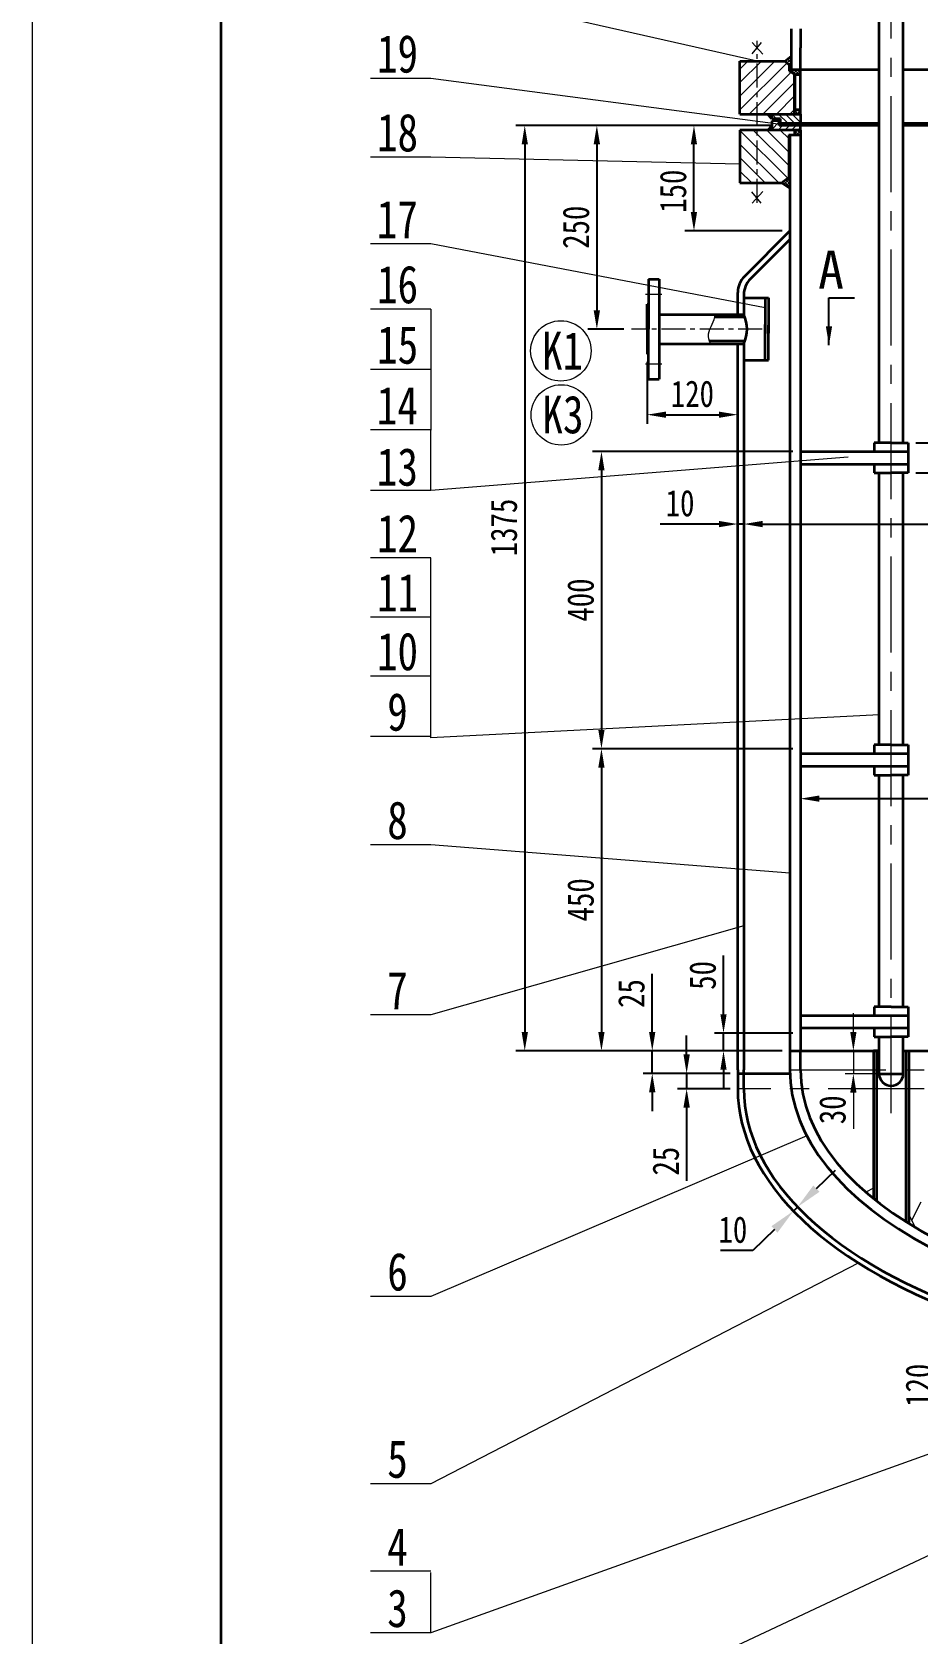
# Model space of a CAD drawing. Header units: millimetres. Extents: x 10132 to 16072, y 1336 to 9746.
# Drawn here: x 10132 to 11304, y 5728 to 7849 of the extents above; entities that cross this region are included whole.
import ezdxf

# ---------------------------------------------------------------- set-up
doc = ezdxf.new("R2010")
doc.units = ezdxf.units.MM
doc.linetypes.add('CENTER', pattern=[50.8, 31.75, -6.35, 6.35, -6.35])
doc.layers.get('DEFPOINTS').update_dxf_attribs({"lineweight": 18})
for name, color, linetype, lineweight in [('点划线', 1, 'CENTER', 15), ('粗实线', 4, 'Continuous', 35), ('细实线', 7, 'Continuous', 18)]:
    doc.layers.add(name, color=color, linetype=linetype, lineweight=lineweight)
doc.styles.get("Standard").update_dxf_attribs({"font": 'SIMFANG.TTF', "width": 0.8, "height": 35})
doc.dimstyles.new('新建', dxfattribs={"dimtxt": 40, "dimasz": 35, "dimexe": 12, "dimexo": 10, "dimgap": 10, "dimtad": 1, "dimtoh": 1, "dimdec": 4, "dimdsep": 46, "dimlunit": 6, "dimtxsty": 'Standard', "dimcen": 1, "dimadec": 0, "dimazin": 0, "dimtfac": 1, "dimtdec": 4, "dimtmove": 0, "dimatfit": 0, "dimfxl": 0, "dimtolj": 1, "dimtzin": 0, "dimarcsym": 0})
doc.dimstyles.new('机械标注', dxfattribs={"dimtxt": 35, "dimasz": 25, "dimexe": 12, "dimexo": 10, "dimgap": 10, "dimtad": 1, "dimdec": 1, "dimdsep": 46, "dimtxsty": 'Standard', "dimcen": 2.5, "dimadec": 0, "dimazin": 0, "dimtfac": 1, "dimtdec": 1, "dimtmove": 0, "dimatfit": 3, "dimfxl": 0, "dimarcsym": 0})
doc.dimstyles.new('角度标注', dxfattribs={"dimtxt": 35, "dimasz": 25, "dimexe": 12, "dimexo": 10, "dimgap": 10, "dimtad": 1, "dimtih": 1, "dimtoh": 1, "dimdec": 4, "dimdsep": 46, "dimlunit": 6, "dimtxsty": 'Standard', "dimcen": 1, "dimadec": 0, "dimazin": 0, "dimtfac": 1, "dimtdec": 4, "dimtmove": 0, "dimatfit": 0, "dimfxl": 0, "dimtolj": 1, "dimtzin": 0, "dimarcsym": 0})

# ---------------------------------------------------------------- blocks, each defined once
blk = doc.blocks.new('*D22')
at = {"layer": 'DEFPOINTS', "color": 0}
for p in [(11475.3, 6117.2), (11332.6, 5997.3), (11443.5, 5997.3)]:
    blk.add_point(p, dxfattribs=at)
at = {"layer": '细实线', "color": 0, "lineweight": -2}
for p, q in [((11465.3, 6117.2), (11320.6, 6117.2)), ((11332.6, 6092.2), (11332.6, 6022.3)), ((11433.5, 5997.3), (11320.6, 5997.3))]:
    blk.add_line(p, q, dxfattribs=at)
at = {"layer": '细实线', "color": 0}
for points in [[(11328.4, 6092.2), (11336.8, 6092.2), (11332.6, 6117.2)], [(11328.4, 6022.3), (11336.8, 6022.3), (11332.6, 5997.3)]]:
    blk.add_solid(points, dxfattribs=at)
at = {"layer": '细实线', "color": 0, "insert": (11305.1, 6057.3), "char_height": 35, "attachment_point": 5, "rotation": 90}
blk.add_mtext('120', dxfattribs=at)
blk = doc.blocks.new('*D24')
at = {"layer": 'DEFPOINTS', "color": 0}
for p in [(11134.4, 6499.9), (10952.3, 6470.2), (11065.4, 6470.2)]:
    blk.add_point(p, dxfattribs=at)
at = {"layer": '细实线', "color": 0, "lineweight": -2}
for p, q in [((10952.3, 6524.9), (10952.3, 6602)), ((11124.4, 6499.9), (10940.3, 6499.9)), ((10952.3, 6470.2), (10952.3, 6499.9)), ((11055.4, 6470.2), (10940.3, 6470.2)), ((10952.3, 6445.2), (10952.3, 6420.2))]:
    blk.add_line(p, q, dxfattribs=at)
at = {"layer": '细实线', "color": 0}
for points in [[(10948.1, 6524.9), (10956.4, 6524.9), (10952.3, 6499.9)], [(10948.1, 6445.2), (10956.4, 6445.2), (10952.3, 6470.2)]]:
    blk.add_solid(points, dxfattribs=at)
at = {"layer": '细实线', "color": 0, "insert": (10924.8, 6575.9), "char_height": 35, "attachment_point": 5, "rotation": 90}
blk.add_mtext('25', dxfattribs=at)
blk = doc.blocks.new('*D25')
at = {"layer": 'DEFPOINTS', "color": 0}
for p in [(11065.4, 6470.2), (10997.8, 6449.9), (11065.4, 6449.9)]:
    blk.add_point(p, dxfattribs=at)
at = {"layer": '细实线', "color": 0, "lineweight": -2}
for p, q in [((10997.8, 6495.2), (10997.8, 6520.2)), ((11055.4, 6470.2), (10985.8, 6470.2)), ((10997.8, 6470.2), (10997.8, 6449.9)), ((11055.4, 6449.9), (10985.8, 6449.9)), ((10997.8, 6424.9), (10997.8, 6328))]:
    blk.add_line(p, q, dxfattribs=at)
at = {"layer": '细实线', "color": 0}
for points in [[(10993.6, 6495.2), (11002, 6495.2), (10997.8, 6470.2)], [(10993.6, 6424.9), (11002, 6424.9), (10997.8, 6449.9)]]:
    blk.add_solid(points, dxfattribs=at)
at = {"layer": '细实线', "color": 0, "insert": (10970.3, 6354), "char_height": 35, "attachment_point": 5, "rotation": 90}
blk.add_mtext('25', dxfattribs=at)
blk = doc.blocks.new('*D26')
at = {"layer": 'DEFPOINTS', "color": 0}
for p in [(11120.4, 7724.9), (10783.6, 6499.9), (11134.4, 6499.9)]:
    blk.add_point(p, dxfattribs=at)
at = {"layer": '细实线', "color": 0, "lineweight": -2}
for p, q in [((11110.4, 7724.9), (10771.6, 7724.9)), ((10783.6, 7699.9), (10783.6, 6524.9)), ((11124.4, 6499.9), (10771.6, 6499.9))]:
    blk.add_line(p, q, dxfattribs=at)
at = {"layer": '细实线', "color": 0}
for points in [[(10779.5, 7699.9), (10787.8, 7699.9), (10783.6, 7724.9)], [(10779.5, 6524.9), (10787.8, 6524.9), (10783.6, 6499.9)]]:
    blk.add_solid(points, dxfattribs=at)
at = {"layer": '细实线', "color": 0, "insert": (10756.1, 7192.8), "char_height": 35, "attachment_point": 5, "rotation": 90}
blk.add_mtext('1375', dxfattribs=at)
blk = doc.blocks.new('*D27')
at = {"layer": 'DEFPOINTS', "color": 0}
for p in [(11148.4, 6863.8), (12448.4, 6869.3), (11148.4, 6833.8)]:
    blk.add_point(p, dxfattribs=at)
at = {"layer": '细实线', "color": 0, "lineweight": -2}
for p, q in [((11148.4, 6853.8), (11148.4, 6821.8)), ((12448.4, 6859.3), (12448.4, 6821.8)), ((12423.4, 6833.8), (11173.4, 6833.8))]:
    blk.add_line(p, q, dxfattribs=at)
at = {"layer": '细实线', "color": 0}
for points in [[(11173.4, 6838), (11173.4, 6829.7), (11148.4, 6833.8)], [(12423.4, 6838), (12423.4, 6829.7), (12448.4, 6833.8)]]:
    blk.add_solid(points, dxfattribs=at)
at = {"layer": '细实线', "color": 0, "insert": (11627.7, 6864), "char_height": 35, "attachment_point": 5}
blk.add_mtext('φ1200', dxfattribs=at)
blk = doc.blocks.new('*D28')
at = {"layer": 'DEFPOINTS', "color": 0}
for p in [(11073.4, 7189.3), (12523.4, 7202.9), (12523.4, 7197.3)]:
    blk.add_point(p, dxfattribs=at)
at = {"layer": '细实线', "color": 0, "lineweight": -2}
for p, q in [((11073.4, 7199.3), (11073.4, 7209.3)), ((11098.4, 7197.3), (12498.4, 7197.3)), ((12523.4, 7192.9), (12523.4, 7185.3))]:
    blk.add_line(p, q, dxfattribs=at)
at = {"layer": '细实线', "color": 0}
for points in [[(11098.4, 7201.5), (11098.4, 7193.1), (11073.4, 7197.3)], [(12498.4, 7201.5), (12498.4, 7193.1), (12523.4, 7197.3)]]:
    blk.add_solid(points, dxfattribs=at)
at = {"layer": '细实线', "color": 0, "insert": (11626.6, 7227.4), "char_height": 35, "attachment_point": 5}
blk.add_mtext('φ1300', dxfattribs=at)
blk = doc.blocks.new('*D29')
at = {"layer": 'DEFPOINTS', "color": 0}
for p in [(11065.4, 7235), (11065.4, 7197.3), (11073.4, 7205.7)]:
    blk.add_point(p, dxfattribs=at)
at = {"layer": '细实线', "color": 0, "lineweight": -2}
for p, q in [((11065.4, 7225), (11065.4, 7185.3)), ((11040.4, 7197.3), (10962.9, 7197.3)), ((11073.4, 7197.3), (11065.4, 7197.3)), ((11073.4, 7195.7), (11073.4, 7185.3)), ((11098.4, 7197.3), (11123.4, 7197.3))]:
    blk.add_line(p, q, dxfattribs=at)
at = {"layer": '细实线', "color": 0}
for points in [[(11040.4, 7201.5), (11040.4, 7193.1), (11065.4, 7197.3)], [(11098.4, 7201.5), (11098.4, 7193.1), (11073.4, 7197.3)]]:
    blk.add_solid(points, dxfattribs=at)
at = {"layer": '细实线', "color": 0, "insert": (10989.1, 7224.8), "char_height": 35, "attachment_point": 5}
blk.add_mtext('10', dxfattribs=at)
blk = doc.blocks.new('*D31')
at = {"layer": 'DEFPOINTS', "color": 0}
for p in [(11290.9, 7304.9), (11290.9, 7264.9), (11431.1, 7264.9)]:
    blk.add_point(p, dxfattribs=at)
at = {"layer": '细实线', "color": 0, "lineweight": -2}
for p, q in [((11431.1, 7329.9), (11431.1, 7441.7)), ((11300.9, 7304.9), (11443.1, 7304.9)), ((11431.1, 7264.9), (11431.1, 7304.9)), ((11300.9, 7264.9), (11443.1, 7264.9)), ((11431.1, 7239.9), (11431.1, 7214.9))]:
    blk.add_line(p, q, dxfattribs=at)
at = {"layer": '细实线', "color": 0}
for points in [[(11426.9, 7329.9), (11435.3, 7329.9), (11431.1, 7304.9)], [(11426.9, 7239.9), (11435.3, 7239.9), (11431.1, 7264.9)]]:
    blk.add_solid(points, dxfattribs=at)
at = {"layer": '细实线', "color": 0, "insert": (11403.6, 7414.9), "char_height": 35, "attachment_point": 5, "rotation": 90}
blk.add_mtext('40', dxfattribs=at)
blk = doc.blocks.new('*D40')
at = {"layer": 'DEFPOINTS', "color": 0}
for p in [(11139.1, 6288), (11140.7, 6286.4), (11146.1, 6291.7)]:
    blk.add_point(p, dxfattribs=at)
at = {"layer": '细实线', "color": 0, "lineweight": -2}
for p, q in [((11169.6, 6317.7), (11194.7, 6342.1)), ((11139.1, 6298.8), (11136.2, 6301.9)), ((11133.7, 6293.5), (11130.7, 6296.6)), ((11144.5, 6293.3), (11139.1, 6288)), ((11114, 6263.6), (11085.3, 6235.6)), ((11085.3, 6235.6), (11042.7, 6235.6))]:
    blk.add_line(p, q, dxfattribs=at)
at = {"layer": '细实线', "color": 0}
for points in [[(11165.5, 6321.9), (11173.7, 6313.5), (11144.5, 6293.3)], [(11109.9, 6267.8), (11118.1, 6259.4), (11139.1, 6288)]]:
    blk.add_solid(points, dxfattribs=at)
at = {"layer": '细实线', "color": 0, "insert": (11059, 6263.1), "char_height": 35, "attachment_point": 5}
blk.add_mtext('\\A1;10', dxfattribs=at)
blk = doc.blocks.new('*D50')
at = {"layer": 'DEFPOINTS', "color": 0}
for p in [(11120.4, 7725), (10879, 7455.3), (10924.8, 7455.3)]:
    blk.add_point(p, dxfattribs=at)
at = {"layer": '细实线', "color": 0, "lineweight": -2}
for p, q in [((11110.4, 7725), (10867, 7725)), ((10879, 7700), (10879, 7480.3)), ((10914.8, 7455.3), (10867, 7455.3))]:
    blk.add_line(p, q, dxfattribs=at)
at = {"layer": '细实线', "color": 0}
for points in [[(10874.8, 7700), (10883.2, 7700), (10879, 7725)], [(10874.8, 7480.3), (10883.2, 7480.3), (10879, 7455.3)]]:
    blk.add_solid(points, dxfattribs=at)
at = {"layer": '细实线', "color": 0, "insert": (10851.5, 7590.2), "char_height": 35, "attachment_point": 5, "rotation": 90}
blk.add_mtext('250', dxfattribs=at)
blk = doc.blocks.new('*D51')
at = {"layer": 'DEFPOINTS', "color": 0}
for p in [(11007.5, 7724.9), (11120.4, 7724.9), (11134.4, 7585.3)]:
    blk.add_point(p, dxfattribs=at)
at = {"layer": '细实线', "color": 0, "lineweight": -2}
for p, q in [((11110.4, 7724.9), (10995.5, 7724.9)), ((11007.5, 7610.3), (11007.5, 7699.9)), ((11124.4, 7585.3), (10995.5, 7585.3))]:
    blk.add_line(p, q, dxfattribs=at)
at = {"layer": '细实线', "color": 0}
for points in [[(11003.3, 7699.9), (11011.6, 7699.9), (11007.5, 7724.9)], [(11003.3, 7610.3), (11011.6, 7610.3), (11007.5, 7585.3)]]:
    blk.add_solid(points, dxfattribs=at)
at = {"layer": '细实线', "color": 0, "insert": (10980, 7637.9), "char_height": 35, "attachment_point": 5, "rotation": 90}
blk.add_mtext('150', dxfattribs=at)
blk = doc.blocks.new('*D55')
at = {"layer": 'DEFPOINTS', "color": 0}
for p in [(11148.4, 7293.4), (10885.1, 6899.9), (11148.4, 6899.9)]:
    blk.add_point(p, dxfattribs=at)
at = {"layer": '细实线', "color": 0, "lineweight": -2}
for p, q in [((11138.4, 7293.4), (10873.1, 7293.4)), ((10885.1, 7268.4), (10885.1, 6924.9)), ((11138.4, 6899.9), (10873.1, 6899.9))]:
    blk.add_line(p, q, dxfattribs=at)
at = {"layer": '细实线', "color": 0}
for points in [[(10880.9, 7268.4), (10889.2, 7268.4), (10885.1, 7293.4)], [(10880.9, 6924.9), (10889.2, 6924.9), (10885.1, 6899.9)]]:
    blk.add_solid(points, dxfattribs=at)
at = {"layer": '细实线', "color": 0, "insert": (10857.6, 7096.7), "char_height": 35, "attachment_point": 5, "rotation": 90}
blk.add_mtext('400', dxfattribs=at)
blk = doc.blocks.new('*D56')
at = {"layer": 'DEFPOINTS', "color": 0}
for p in [(11148.4, 6899.9), (10885.1, 6499.9), (11134.4, 6499.9)]:
    blk.add_point(p, dxfattribs=at)
at = {"layer": '细实线', "color": 0, "lineweight": -2}
for p, q in [((11138.4, 6899.9), (10873.1, 6899.9)), ((10885.1, 6874.9), (10885.1, 6524.9)), ((11124.4, 6499.9), (10873.1, 6499.9))]:
    blk.add_line(p, q, dxfattribs=at)
at = {"layer": '细实线', "color": 0}
for points in [[(10880.9, 6874.9), (10889.2, 6874.9), (10885.1, 6899.9)], [(10880.9, 6524.9), (10889.2, 6524.9), (10885.1, 6499.9)]]:
    blk.add_solid(points, dxfattribs=at)
at = {"layer": '细实线', "color": 0, "insert": (10857.6, 6699.9), "char_height": 35, "attachment_point": 5, "rotation": 90}
blk.add_mtext('450', dxfattribs=at)
blk = doc.blocks.new('*D65')
at = {"layer": 'DEFPOINTS', "color": 0}
for p in [(11046.6, 6523.5), (11148.4, 6523.5), (11134.4, 6499.9)]:
    blk.add_point(p, dxfattribs=at)
at = {"layer": '细实线', "color": 0, "lineweight": -2}
for p, q in [((11046.6, 6548.5), (11046.6, 6626.4)), ((11138.4, 6523.5), (11034.6, 6523.5)), ((11046.6, 6499.9), (11046.6, 6523.5)), ((11124.4, 6499.9), (11034.6, 6499.9)), ((11046.6, 6474.9), (11046.6, 6449.9))]:
    blk.add_line(p, q, dxfattribs=at)
at = {"layer": '细实线', "color": 0}
for points in [[(11042.4, 6548.5), (11050.7, 6548.5), (11046.6, 6523.5)], [(11042.4, 6474.9), (11050.7, 6474.9), (11046.6, 6499.9)]]:
    blk.add_solid(points, dxfattribs=at)
at = {"layer": '细实线', "color": 0, "insert": (11019.1, 6599.9), "char_height": 35, "attachment_point": 5, "rotation": 90}
blk.add_mtext('50', dxfattribs=at)
blk = doc.blocks.new('*D85')
at = {"layer": 'DEFPOINTS', "color": 0}
for p in [(10945.4, 7422.2), (11065.4, 7422.2), (11065.4, 7342.1)]:
    blk.add_point(p, dxfattribs=at)
at = {"layer": '细实线', "color": 0, "lineweight": -2}
for p, q in [((10945.4, 7412.2), (10945.4, 7330.1)), ((11065.4, 7412.2), (11065.4, 7330.1)), ((10970.4, 7342.1), (11040.4, 7342.1))]:
    blk.add_line(p, q, dxfattribs=at)
at = {"layer": '细实线', "color": 0}
for points in [[(10970.4, 7346.2), (10970.4, 7337.9), (10945.4, 7342.1)], [(11040.4, 7346.2), (11040.4, 7337.9), (11065.4, 7342.1)]]:
    blk.add_solid(points, dxfattribs=at)
at = {"layer": '细实线', "color": 0, "insert": (11005.4, 7369.6), "char_height": 35, "attachment_point": 5}
blk.add_mtext('120', dxfattribs=at)

msp = doc.modelspace()

# ---------------------------------------------------------------- hatches: boundary and pattern name
at = {"layer": '细实线'}
h = msp.add_hatch(dxfattribs=at)
h.set_pattern_fill('ANSI31', color=256, scale=4, style=0)
h.paths.add_polyline_path([(11090.90192, 7809.90193), (11068.40192, 7809.90193), (11068.40192, 7739.90193), (11090.90192, 7739.90193)])
h.paths.add_polyline_path([(11090.90192, 7739.90193), (11140.57138, 7739.90193), (11140.57138, 7792.93496), (11133.75686, 7796.86933), (11133.75686, 7804.61929), (11127.54762, 7809.90193), (11090.90192, 7809.90193)])
h = msp.add_hatch(dxfattribs=at)
h.set_pattern_fill('ANSI37', color=256, style=0)
h.paths.add_polyline_path([(11127.54762, 7809.90193), (11133.75686, 7804.61929), (11136.40192, 7804.61929), (11136.40192, 7817.15622)])
h.paths.add_polyline_path([(11141.59975, 7792.34123), (11148.40192, 7792.34123), (11148.40192, 7799.19289), (11133.75686, 7799.19289), (11133.75686, 7796.86933)])
h.paths.add_polyline_path([(11148.40192, 7739.90193), (11148.40192, 7746.18244), (11140.57138, 7746.18244), (11140.57138, 7739.90193)])
h = msp.add_hatch(dxfattribs=at)
h.set_pattern_fill('ANSI37', color=256, scale=0.6, style=0)
h.paths.add_polyline_path([(11104.90898, 7739.90193), (11110.40192, 7739.90193), (11110.40192, 7733.90193)])
h.paths.add_polyline_path([(11110.40192, 7724.61655), (11110.40192, 7718.90193), (11105.03466, 7718.90193)])
h = msp.add_hatch(dxfattribs=at)
h.set_pattern_fill('ANSI31', color=256, scale=2, angle=90, style=0)
h.set_pattern_definition([(135, (6926.892, -289.576), (-4.490128, -4.490128), [])])
h.paths.add_polyline_path([(11148.40192, 7739.90193), (11110.40192, 7739.90193), (11110.40192, 7733.90193), (11121.90192, 7733.90193), (11121.90192, 7727.90193), (11148.40192, 7727.90193)])
h = msp.add_hatch(dxfattribs=at)
h.set_pattern_fill('ANSI31', color=256, scale=4, angle=90, style=0)
h.paths.add_polyline_path([(11132.90193, 7712.4993), (11141.06661, 7712.4993), (11141.06661, 7718.90193), (11090.90192, 7718.90193), (11090.90192, 7648.90193), (11123.2284, 7648.90193), (11132.90193, 7656.69165)])
h.paths.add_polyline_path([(11090.90192, 7718.90193), (11068.40192, 7718.90193), (11068.40192, 7648.90193), (11090.90192, 7648.90193)])
h = msp.add_hatch(dxfattribs=at)
h.set_pattern_fill('ANSI31', color=256, scale=2, style=0)
h.set_pattern_definition([(45, (6926.892, -289.576), (-4.490128, 4.490128), [])])
h.paths.add_polyline_path([(11148.40192, 7724.90193), (11120.40192, 7724.90193), (11120.40192, 7730.90193), (11110.40192, 7730.90193), (11110.40192, 7718.90193), (11148.40192, 7718.90193)])
h = msp.add_hatch(dxfattribs=at)
h.set_pattern_fill('ANSI37', color=256, scale=0.5, style=0)
h.set_pattern_definition([(45, (6926.8922, -289.5758), (-1.12253202, 1.12253202), []), (135, (6926.8922, -289.5758), (-1.12253202, -1.12253202), [])])
h.paths.add_polyline_path([(11148.40192, 7727.90193), (11120.40192, 7727.90193), (11120.40192, 7724.90193), (11148.40192, 7724.90193)])
h = msp.add_hatch(dxfattribs=at)
h.set_pattern_fill('ANSI37', color=256, angle=90, style=0)
h.paths.add_polyline_path([(11148.40192, 7718.90193), (11141.06661, 7718.90193), (11141.06661, 7712.4993), (11148.40192, 7712.4993)])
h.paths.add_polyline_path([(11134.40192, 7656.69165), (11132.90193, 7656.69165), (11123.2284, 7648.90193), (11134.40192, 7641.50556), (11134.40192, 7648.90193)])

# ---------------------------------------------------------------- linework, layer by layer
at = {"layer": '点划线', "ltscale": 4}
for p, q in [((11268.40192, 6417.5993), (11268.40192, 8281.3722)), ((11134.40192, 6474.90193), (12462.40192, 6474.90193)), ((12531.40192, 6449.90193), (11065.40192, 6449.90193))]:
    msp.add_line(p, q, dxfattribs=at)
at = {"layer": '点划线'}
for p, q in [((11090.90192, 7622.59045), (11090.90192, 7837.1758)), ((10943.51381, 7501.46622), (10965.00162, 7501.46622)), ((11097.76175, 7455.34625), (10924.81805, 7455.34625)), ((10943.51381, 7409.22627), (10965.00162, 7409.22627))]:
    msp.add_line(p, q, dxfattribs=at)
at = {"layer": '粗实线'}
for p, q in [((11252.40192, 7304.90193), (11252.40192, 8092.28613)), ((11284.40192, 7304.90193), (11284.40192, 8085.22011)), ((11136.40192, 7799.19289), (11136.40192, 7852.90193)), ((11148.40192, 7852.90193), (11148.40192, 7827.90193)), ((11148.40192, 7739.90193), (11148.40192, 7827.90193)), ((11068.40192, 7809.90193), (11127.54762, 7809.90193)), ((11068.40192, 7739.90193), (11068.40192, 7809.90193)), ((11127.54762, 7809.90193), (11136.40192, 7817.15622)), ((11133.75686, 7804.61929), (11127.54762, 7809.90193)), ((11133.75686, 7796.86933), (11133.75686, 7804.61929)), ((11133.75686, 7804.61929), (11136.40192, 7804.61929)), ((11133.75686, 7799.19289), (11148.40192, 7799.19289)), ((11141.59975, 7792.34123), (11133.75686, 7796.86933)), ((11140.57138, 7739.90193), (11140.57138, 7792.93496)), ((11141.59975, 7746.18244), (11141.59975, 7792.34123)), ((11141.59975, 7792.34123), (11148.40192, 7792.34123)), ((11148.40192, 7799.19289), (11252.40192, 7799.19289)), ((11284.40192, 7799.19289), (11758.40192, 7799.19289)), ((11068.40192, 7739.90193), (11148.40192, 7739.90193)), ((11110.40192, 7733.90193), (11104.90898, 7739.90193)), ((11110.40192, 7733.90193), (11110.40192, 7739.90193)), ((11134.40192, 7739.90193), (11136.40192, 7739.90193)), ((11140.57138, 7746.18244), (11148.40192, 7746.18244)), ((11148.40192, 7739.90193), (11148.40192, 7727.90193)), ((11148.40192, 7718.90193), (11068.40192, 7718.90193)), ((11068.40192, 7718.90193), (11068.40192, 7648.90193)), ((11110.40192, 7724.61655), (11105.03466, 7718.90193)), ((11121.90192, 7733.90193), (11110.40192, 7733.90193)), ((11110.40192, 7730.90193), (11110.40192, 7718.90193)), ((11120.40192, 7730.90193), (11110.40192, 7730.90193)), ((11120.40192, 7724.90193), (11120.40192, 7730.90193)), ((11120.40192, 7727.90193), (11121.90192, 7727.90193)), ((11120.40192, 7727.90193), (11148.40192, 7727.90193)), ((11120.40192, 7724.90193), (11120.40192, 7727.90193)), ((11148.40192, 7724.90193), (11120.40192, 7724.90193)), ((11121.90192, 7727.90193), (11121.90192, 7733.90193)), ((11141.06661, 7712.4993), (11141.06661, 7718.90193)), ((11148.40192, 7727.90193), (11148.40192, 7724.90193)), ((11148.40192, 7727.90193), (11252.40192, 7727.90193)), ((11148.40192, 7718.90193), (11148.40192, 7724.90193)), ((11252.40192, 7724.90193), (11148.40192, 7724.90193)), ((11148.40192, 7718.90193), (11148.40192, 7502.89459)), ((11284.40192, 7727.90193), (11758.40192, 7727.90193)), ((11758.40192, 7724.90193), (11284.40192, 7724.90193)), ((11132.90193, 7712.4993), (11148.40192, 7712.4993)), ((11132.90193, 7712.4993), (11132.90193, 7656.69165)), ((11134.40192, 7712.4993), (11134.40192, 7496.7488)), ((11123.2284, 7648.90193), (11132.90193, 7656.69165)), ((11132.90193, 7656.69165), (11134.40192, 7656.69165)), ((11068.40192, 7648.90193), (11123.2284, 7648.90193)), ((11134.40192, 7641.50556), (11123.2284, 7648.90193)), ((11134.40192, 7648.90193), (11134.40192, 7638.90193)), ((11134.40192, 7585.34626), (11074.18871, 7525.13306)), ((11134.40192, 7574.03255), (11082.18871, 7521.81935)), ((11134.40192, 7585.34626), (11108.47645, 7559.4208)), ((10947.40192, 7521.46622), (10961.40192, 7521.46622)), ((10947.40192, 7521.46622), (10947.40192, 7455.34625)), ((10961.40192, 7521.46622), (10961.40192, 7389.22627)), ((10945.40192, 7455.34625), (10945.40192, 7488.46622)), ((10945.40192, 7488.46622), (10947.40192, 7488.46622)), ((11065.40192, 7474.64625), (11065.40192, 7503.91985)), ((11073.40192, 7500.60614), (11073.40192, 7474.64625)), ((11073.40192, 7496.60538), (11105.99992, 7496.60538)), ((11101.49992, 7496.60538), (11101.49992, 7449.39451)), ((11105.99992, 7496.60538), (11105.99992, 7450.17117)), ((11134.40192, 7502.89459), (11134.40192, 6499.90193)), ((11148.40192, 7502.89459), (11148.40192, 6499.90193)), ((10961.40192, 7474.64625), (11073.40192, 7474.64625)), ((11074.93956, 7471.14625), (11034.97984, 7471.14625)), ((10945.40192, 7455.34625), (10945.40192, 7422.22627)), ((10947.40192, 7389.22627), (10947.40192, 7455.34625)), ((11101.49992, 7414.08711), (11101.49992, 7461.29798)), ((11105.99992, 7414.08711), (11105.99992, 7460.52132)), ((10945.40192, 7422.22627), (10947.40192, 7422.22627)), ((10961.40192, 7436.04625), (11073.40192, 7436.04625)), ((11074.93956, 7439.54625), (11027.88173, 7439.54625)), ((11065.40192, 6474.90193), (11065.40192, 7436.04625)), ((11073.40192, 7436.04625), (11073.40192, 6474.90193)), ((11073.40192, 7414.08711), (11101.49992, 7414.08711)), ((11101.49992, 7414.08711), (11105.99992, 7414.08711)), ((10947.40192, 7389.22627), (10961.40192, 7389.22627)), ((11134.40192, 7299.90193), (11134.40192, 7269.90193)), ((11245.90192, 7304.90193), (11245.90192, 7293.40223)), ((11268.40192, 7304.90193), (11245.90192, 7304.90193)), ((11268.40192, 7304.90193), (11290.90192, 7304.90193)), ((11290.90192, 7304.90193), (11290.90192, 7269.90193)), ((11148.40192, 7293.40223), (11290.90192, 7293.40223)), ((11148.40192, 7276.78027), (11290.90192, 7276.78027)), ((11245.90192, 7276.78027), (11245.90192, 7269.90193)), ((11245.90192, 7269.90193), (11245.90192, 7264.90193)), ((11245.90192, 7264.90193), (11268.40192, 7264.90193)), ((11252.40192, 6918.92349), (11252.40192, 7264.90193)), ((11290.90192, 7264.90193), (11268.40192, 7264.90193)), ((11284.40192, 6904.92349), (11284.40192, 7264.90193)), ((11290.90192, 7269.90193), (11290.90192, 7264.90193)), ((11252.40192, 6904.92349), (11252.40192, 7005.8819)), ((11134.40192, 6899.92349), (11134.40192, 6869.92349)), ((11148.40192, 6893.42378), (11290.90192, 6893.42378)), ((11268.40192, 6904.92349), (11245.90192, 6904.92349)), ((11245.90192, 6904.92349), (11245.90192, 6893.42378)), ((11268.40192, 6904.92349), (11290.90192, 6904.92349)), ((11290.90192, 6904.92349), (11290.90192, 6869.92349)), ((11148.40192, 6876.80183), (11290.90192, 6876.80183)), ((11245.90192, 6876.80183), (11245.90192, 6869.92349)), ((11245.90192, 6869.92349), (11245.90192, 6864.92349)), ((11245.90192, 6864.92349), (11268.40192, 6864.92349)), ((11252.40192, 6558.45198), (11252.40192, 6864.92349)), ((11290.90192, 6864.92349), (11268.40192, 6864.92349)), ((11284.40192, 6850.90193), (11284.40192, 6864.92349)), ((11284.40192, 6558.45198), (11284.40192, 6864.90193)), ((11290.90192, 6869.92349), (11290.90192, 6864.92349)), ((11134.40192, 6553.45198), (11134.40192, 6523.45198)), ((11245.90192, 6558.45198), (11245.90192, 6546.95227)), ((11268.40192, 6558.45198), (11245.90192, 6558.45198)), ((11268.40192, 6558.45198), (11290.90192, 6558.45198)), ((11290.90192, 6558.45198), (11290.90192, 6523.45198)), ((11148.40192, 6546.95227), (11290.90192, 6546.95227)), ((11148.40192, 6530.33032), (11290.90192, 6530.33032)), ((11245.90192, 6530.33032), (11245.90192, 6523.45198)), ((11245.90192, 6523.45198), (11245.90192, 6518.45198)), ((11245.90192, 6518.45198), (11268.40192, 6518.45198)), ((11252.40192, 6469.7049), (11252.40192, 6518.45198)), ((11290.90192, 6518.45198), (11268.40192, 6518.45198)), ((11284.40192, 6469.7049), (11284.40192, 6518.45198)), ((11284.40192, 6504.43042), (11284.40192, 6518.45198)), ((11290.90192, 6523.45198), (11290.90192, 6518.45198)), ((11134.40192, 6499.90193), (11252.40192, 6499.90193)), ((11134.40192, 6499.90193), (11134.40192, 6474.90193)), ((11148.40192, 6474.90193), (11148.40192, 6499.90193)), ((11252.40192, 6499.90193), (11244.87451, 6499.90193)), ((11244.87451, 6499.90193), (11244.87451, 6304.52925)), ((11248.88244, 6499.90193), (11248.88244, 6301.31597)), ((11284.40192, 6499.90193), (12462.40192, 6499.90193)), ((11284.40192, 6499.90193), (11291.92932, 6499.90193)), ((11287.92139, 6499.90193), (11287.92139, 6273.71195)), ((11291.92932, 6499.90193), (11291.92932, 6271.19534)), ((11065.40192, 6474.90193), (11065.40192, 6449.90193)), ((11065.40192, 6470.18781), (11134.40192, 6470.18781)), ((11073.40192, 6449.90193), (11073.40192, 6474.90193)), ((11252.40192, 6469.7049), (11284.40192, 6469.7049))]:
    msp.add_line(p, q, dxfattribs=at)
msp.add_lwpolyline([(10381.69721, 1435.97026), (15971.69721, 1435.97026), (15971.69721, 9645.97026), (10381.69721, 9645.97026)], close=True, dxfattribs=at)
for centre, radius, start, end in [((11095.40192, 7503.91985), 30, 135, 180), ((11103.40192, 7500.60614), 30, 135, 180), ((11034.22319, 7455.34625), 43.67451, 333.77448365, 26.22551635), ((11268.40192, 6469.7049), 16, 180, 0)]:
    msp.add_arc(centre, radius, start, end, dxfattribs=at)
for centre, major_axis, ratio, start_param, end_param in [((11798.40192, 6474.90193), (-664, 0), 0.5105421687, 0, 1.5278614502), ((11798.40192, 6474.90193), (-650, 0), 0.5, 0, 1.5269361119), ((11798.40192, 6449.90193), (733, 0), 0.5054570259, 3.1415926536, 4.1207325145), ((11798.40192, 6449.90193), (-725, 0), 0.5, 0, 0.9717065262)]:
    msp.add_ellipse(centre, major_axis=major_axis, ratio=ratio, start_param=start_param, end_param=end_param, dxfattribs=at)
at = {"layer": '细实线'}
for p, q in [((11090.90192, 7809.90193), (10659.46064, 7907.87204)), ((11096.54504, 7834.83049), (11084.19987, 7819.87961)), ((11084.57394, 7834.64362), (11098.41557, 7819.50588)), ((10659.46064, 7787.14785), (10579.46064, 7787.14785)), ((11121.79433, 7726.42534), (10659.46064, 7787.14785)), ((10659.46064, 7682.84098), (10579.46064, 7682.84098)), ((11068.40192, 7673.61104), (10659.46064, 7682.84098)), ((11096.54504, 7622.03628), (11084.19987, 7636.98716)), ((11084.57394, 7622.22314), (11098.41557, 7637.36089)), ((10659.28969, 7568.29836), (10579.28969, 7568.29836)), ((11101.49992, 7483.46322), (10659.46064, 7568.27916)), ((10659.46064, 7481.80265), (10579.46064, 7481.80265)), ((10659.63159, 7401.78346), (10659.63159, 7481.78346)), ((10659.63159, 7401.78346), (10579.63159, 7401.78346)), ((10659.63159, 7321.78346), (10659.63159, 7401.78346)), ((10659.28969, 7321.82185), (10579.28969, 7321.82185)), ((10659.46064, 7241.80265), (10659.46064, 7321.80265)), ((11211.44592, 7285.75446), (10659.46064, 7241.80265)), ((10659.28969, 7241.82185), (10579.28969, 7241.82185)), ((10659.46064, 7152.48556), (10579.46064, 7152.48556)), ((10659.46064, 7072.72068), (10659.46064, 7152.72068)), ((10659.46064, 7074.26238), (10579.46064, 7074.26238)), ((10659.46064, 6994.4975), (10659.46064, 7074.4975)), ((10659.46064, 6996.03919), (10579.46064, 6996.03919)), ((10659.46064, 6914.4975), (10659.46064, 6994.4975)), ((11252.40192, 6944.70849), (10659.46064, 6914.4975)), ((10659.46064, 6916.03919), (10579.46064, 6916.03919)), ((10659.46064, 6772.58687), (10579.46064, 6772.58687)), ((11134.40192, 6735.30876), (10659.46064, 6772.58687)), ((11073.40192, 6665.619), (10659.46064, 6547.57435)), ((10659.46064, 6547.57435), (10579.46064, 6547.57435)), ((11218.40663, 6524.90193), (11218.40663, 6549.90193)), ((11234.87451, 6499.90193), (11206.40663, 6499.90193)), ((11218.40663, 6499.90193), (11218.40663, 6469.7049)), ((11252.40192, 6469.7049), (11207.41973, 6469.7049)), ((11218.40663, 6444.7049), (11218.40663, 6396.57851)), ((11156.87532, 6387.45211), (10659.46064, 6174.99867)), ((11244.87451, 6318.35521), (11234.81077, 6312.98759)), ((11295.63948, 6275.76682), (11308.19645, 6299.94236)), ((11291.92932, 6283.46652), (11300.2971, 6266.10084)), ((11224.92126, 6219.15156), (10659.46064, 5927.07362)), ((10659.46064, 6174.99867), (10579.46064, 6174.99867)), ((11715.90192, 6019.02483), (10659.46064, 5522.8228)), ((11410.50466, 5999.3499), (10659.46064, 5729.49935)), ((10659.46064, 5927.07362), (10579.46064, 5927.07362)), ((10659.46064, 5811.04105), (10579.46064, 5811.04105)), ((10659.46064, 5729.49935), (10659.46064, 5809.49935)), ((10659.46064, 5729.49935), (10579.46064, 5729.49935))]:
    msp.add_line(p, q, dxfattribs=at)
msp.add_lwpolyline([(10131.69721, 1335.97026), (16071.69721, 1335.97026), (16071.69721, 9745.97026), (10131.69721, 9745.97026)], close=True, dxfattribs=at)
for centre in [(10831.40786, 7426.51961), (10831.94722, 7341.7624)]:
    msp.add_circle(centre, 40, dxfattribs=at)
msp.add_open_spline([(11029.18554, 7436.04625), (11027.36363, 7440.3648), (11024.01637, 7453.25489), (11035.7488, 7466.06398), (11035.17198, 7474.64625)], degree=3, knots=[9.6343234442, 9.6343234442, 9.6343234442, 9.6343234442, 23.2072226999, 50.182255714, 50.182255714, 50.182255714, 50.182255714], dxfattribs=at)
for points in [[(11214.23997, 6524.90193), (11222.5733, 6524.90193), (11218.40663, 6499.90193)], [(11214.23997, 6444.7049), (11222.5733, 6444.7049), (11218.40663, 6469.7049)]]:
    msp.add_solid(points, dxfattribs=at)

# ---------------------------------------------------------------- texts
msp.add_text('A', height=50, dxfattribs=at).set_placement((11171.81693, 7509.0699))
at = {"layer": '细实线', "char_height": 50, "attachment_point": 5}
for s, insert, width in [('19', (10615.25649, 7819.49742), 250.0766), ('18', (10615.25649, 7715.19055), 250.0766), ('17', (10615.08554, 7600.64793), 250.0766), ('16', (10615.25649, 7514.15222), 250.0766), ('15', (10615.42744, 7434.13303), 250.0766), ('K1', (10833.62324, 7426.78751), 664.4139), ('14', (10615.08554, 7354.17142), 250.0766), ('K3', (10834.1626, 7342.0303), 664.4139), ('13', (10615.08554, 7272.62972), 250.0766), ('12', (10615.25649, 7184.83513), 250.0766), ('11', (10615.25649, 7106.61195), 250.0766), ('10', (10615.25649, 7028.38876), 250.0766), ('9', (10615.25649, 6948.38876), 250.0766), ('8', (10615.25649, 6804.93644), 250.0766), ('7', (10615.25649, 6579.92392), 250.0766), ('6', (10615.25649, 6207.34824), 250.0766), ('5', (10615.25649, 5959.42319), 250.0766), ('4', (10615.25649, 5843.39061), 250.0766), ('3', (10615.25649, 5761.84892), 250.0766)]:
    msp.add_mtext(s, dxfattribs=dict(at, insert=insert, width=width))
at = {"layer": '细实线', "insert": (11190.90663, 6421.9721), "char_height": 35, "attachment_point": 5, "rotation": 90}
msp.add_mtext('30', dxfattribs=at)

# ---------------------------------------------------------------- dimensions: what is measured, and where the dimension line sits
at = {"layer": '细实线'}
for base, p1, p2, angle, text, dimstyle, picture, middle, dimtype in [((10783.64153, 6499.90193), (11120.40192, 7724.90193), (11134.40192, 6499.90193), 90, '1375', '机械标注', '*D26', (10783.64153, 7192.79011), 160), ((11007.46031, 7724.90193), (11134.40192, 7585.34626), (11120.40192, 7724.90193), 90, '150', '机械标注', '*D51', (11007.46031, 7637.91922), 160), ((10952.26716, 6470.18781), (11134.40192, 6499.90193), (11065.40192, 6470.18781), 90, '25', '机械标注', '*D24', (10952.26716, 6575.94518), 160), ((10997.80239, 6449.90193), (11065.40192, 6470.18781), (11065.40192, 6449.90193), 90, '25', '机械标注', '*D25', (10997.80239, 6354.03166), 160), ((11139.08155, 6287.99894), (11146.11566, 6291.67137), (11140.66742, 6286.36934), 224.22074407, '10', '新建', '*D40', (11059.01763, 6235.64899), 161)]:
    dim = msp.add_linear_dim(base=base, p1=p1, p2=p2, angle=angle, text=text, dimstyle=dimstyle, dxfattribs=at)
    dim.commit()
    dim.dimension.update_dxf_attribs({"geometry": picture, "text_midpoint": middle, "dimtype": dimtype})
for base, p1, p2, text, picture, middle in [((10879.01649, 7455.34625), (11120.40192, 7725.03293), (10924.81805, 7455.34625), '250', '*D50', (10851.51649, 7590.18959)), ((10885.07152, 6899.92349), (11148.40192, 7293.40223), (11148.40192, 6899.92349), '400', '*D55', (10857.57152, 7096.66286)), ((10885.07152, 6499.90193), (11148.40192, 6899.92349), (11134.40192, 6499.90193), '450', '*D56', (10857.57152, 6699.91271)), ((11046.56974, 6523.45198), (11134.40192, 6499.90193), (11148.40192, 6523.45198), '50', '*D65', (11019.06974, 6599.94928)), ((11332.61167, 5997.3499), (11475.25223, 6117.19706), (11443.50466, 5997.3499), '120', '*D22', (11305.11167, 6057.27348))]:
    dim = msp.add_linear_dim(base=base, p1=p1, p2=p2, angle=90, text=text, dimstyle='机械标注', dxfattribs=at)
    dim.commit()
    dim.dimension.update_dxf_attribs({"geometry": picture, "text_midpoint": middle})
dim = msp.add_linear_dim(base=(11065.40192, 7342.05943), p1=(10945.40192, 7422.22627), p2=(11065.40192, 7422.22627), dimstyle='机械标注', dxfattribs=at)
dim.commit()
dim.dimension.update_dxf_attribs({"geometry": '*D85', "text_midpoint": (11005.40192, 7369.55943)})
dim = msp.add_linear_dim(base=(11431.11348, 7264.90193), p1=(11290.90192, 7304.90193), p2=(11290.90192, 7264.90193), angle=90, dimstyle='机械标注', dxfattribs=at)
dim.commit()
dim.dimension.update_dxf_attribs({"geometry": '*D31', "text_midpoint": (11431.11348, 7414.90193), "dimtype": 160})
for base, p1, p2, text, picture, middle in [((11065.40192, 7197.29503), (11073.40192, 7205.71641), (11065.40192, 7234.95174), '10', '*D29', (10989.13165, 7197.29503)), ((12523.40192, 7197.29217), (11073.40192, 7189.29441), (12523.40192, 7202.90776), 'φ1300', '*D28', (11626.61211, 7197.29217)), ((11148.40192, 6833.82075), (12448.40192, 6869.25931), (11148.40192, 6863.81285), 'φ1200', '*D27', (11627.71259, 6833.82075))]:
    dim = msp.add_linear_dim(base=base, p1=p1, p2=p2, text=text, dimstyle='机械标注', dxfattribs=at)
    dim.commit()
    dim.dimension.update_dxf_attribs({"geometry": picture, "text_midpoint": middle, "dimtype": 160})

# ---------------------------------------------------------------- leaders
msp.add_leader([(11186.12457, 7433.95151), (11186.12457, 7496.96389), (11220.08029, 7496.96389)], dimstyle='角度标注', override={"dimgap": 10, "dimtad": 0}, dxfattribs=at)

doc.saveas('drawing.dxf')
